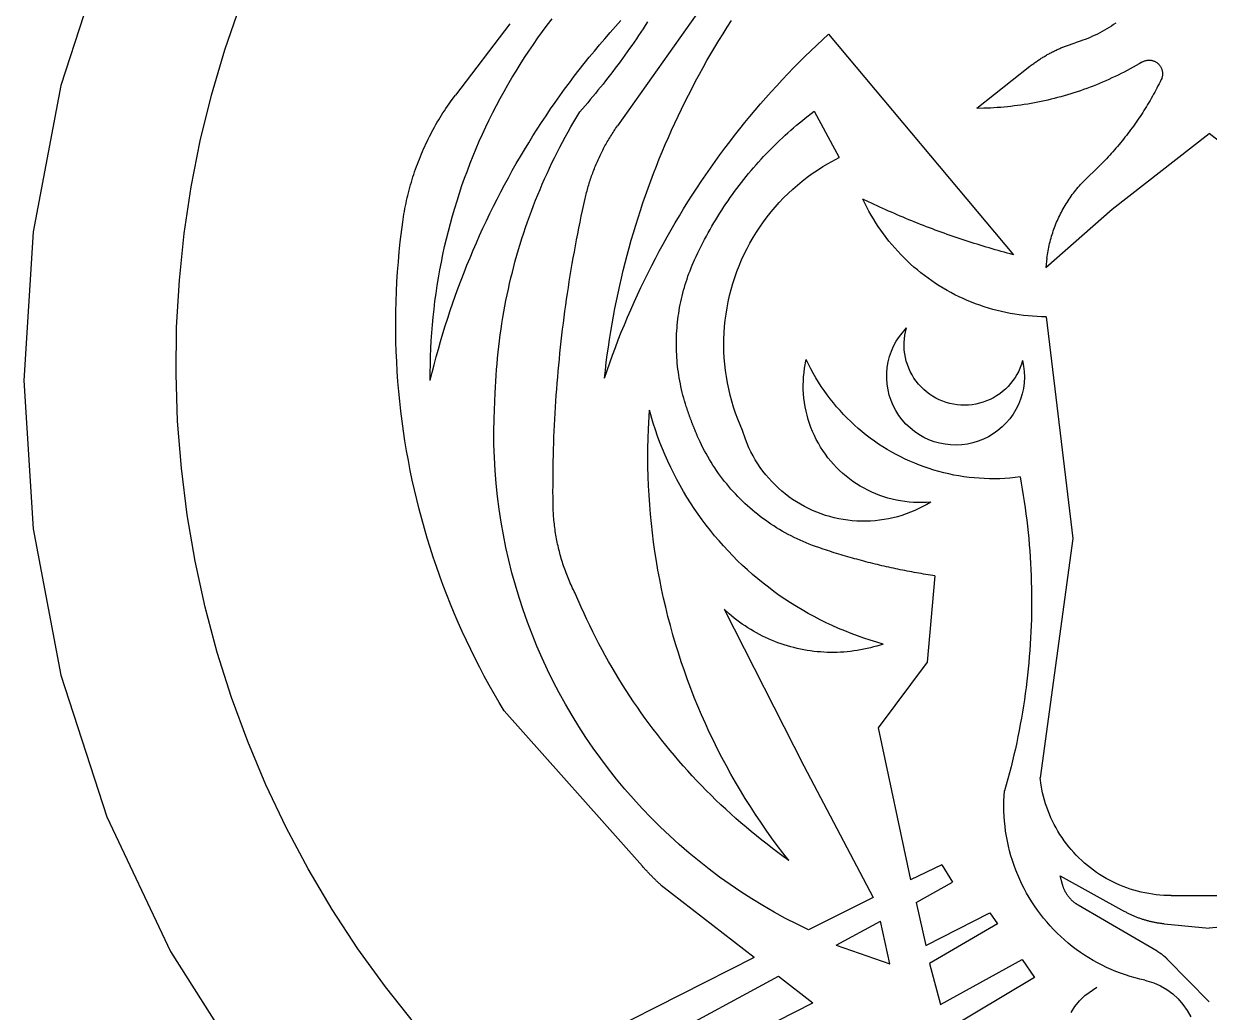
# Model space of a CAD drawing. Extents: x 12 to 362, y -365 to -15.
# Drawn here: x 11.7 to 186.7, y -283.3 to -137.3 of the extents above; entities that cross this region are included whole.
import ezdxf

# ---------------------------------------------------------------- set-up
doc = ezdxf.new("R2010")
doc.units = 0
doc.layers.get('0').update_dxf_attribs({"linetype": 'CONTINUOUS'})

msp = doc.modelspace()

# ---------------------------------------------------------------- linework, layer by layer
at = {"color": 0}
for p, q in [((112.690353, -133.48941), (99.314468, -152.432541)), ((83.422188, -137.348221), (75.40773, -147.889771)), ((130.483337, -138.869171), (157.751801, -171.446564)), ((160.160507, -143.665649), (152.365295, -149.848053)), ((128.373672, -150.26889), (132.048172, -157.092926)), ((172.315933, -164.713242), (186.664154, -153.553513)), ((201.012375, -164.713242), (186.664154, -153.553513)), ((162.536224, -173.319397), (172.315933, -164.713242)), ((162.70488, -171.970093), (162.536224, -173.319397)), ((162.579971, -180.620087), (166.543365, -213.318024)), ((166.543365, -213.318024), (161.699646, -248.660675)), ((146.183334, -218.858002), (145.051926, -231.596436)), ((115.055206, -223.775269), (126.801743, -246.901306)), ((145.051926, -231.596436), (137.800964, -241.264374)), ((82.592621, -238.789581), (103.005814, -261.723145)), ((137.800964, -241.264374), (142.567688, -263.736084)), ((126.801743, -246.901306), (137.079971, -266.356476)), ((147.187119, -261.506012), (142.567688, -263.736084)), ((147.187119, -261.506012), (148.775803, -264.060059)), ((143.416443, -267.058533), (148.775803, -264.060059)), ((164.999832, -264.40387), (164.665649, -263.129852)), ((164.665649, -263.129852), (174.163803, -268.406586)), ((119.514984, -275.193695), (105.77861, -264.544128)), ((137.079971, -266.356476), (127.535904, -271.12854)), ((143.416443, -267.058533), (144.806458, -273.429413)), ((178.992767, -274.268768), (167.315872, -267.453613)), ((181.056686, -266.054535), (192.271606, -266.054535)), ((144.806458, -273.429413), (154.297302, -268.61618)), ((154.297302, -268.61618), (155.398727, -270.243744)), ((131.573792, -273.382294), (138.127502, -269.817993)), ((139.507217, -276.141754), (138.127502, -269.817993)), ((155.398727, -270.243744), (145.359665, -276.099365)), ((180.003601, -270.224487), (186.664154, -270.869049)), ((193.324707, -270.224487), (186.664154, -270.869049)), ((131.573792, -273.382294), (139.507217, -276.141754)), ((119.514984, -275.193695), (97.754356, -286.222382)), ((145.359665, -276.099365), (146.980743, -282.120575)), ((146.980743, -282.120575), (159.041336, -275.484589)), ((159.041336, -275.484589), (160.86264, -278.133759)), ((186.659439, -281.754669), (180.470581, -275.421875)), ((99.766228, -290.551727), (123.074005, -277.952942)), ((123.074005, -277.952942), (128.140915, -281.881226)), ((160.86264, -278.133759), (147.793472, -285.94632)), ((177.1633, -278.555023), (177.437057, -278.625977)), ((107.390732, -292.40451), (128.139175, -281.882111))]:
    msp.add_line(p, q, dxfattribs=at)
for points in [[(23.973709, -125.575569), (17.182552, -146.476654), (13.064547, -168.064087), (11.684635, -189.997406), (13.064581, -211.930725), (17.182621, -233.518158), (23.973812, -254.41922), (33.331051, -274.304321), (45.10677, -292.859833), (59.115257, -309.793152), (75.13559, -324.837189), (92.915131, -337.754761), (112.173462, -348.342072), (132.606873, -356.43222), (153.893143, -361.897552), (175.696533, -364.651947), (197.673233, -364.651917)], [(69.387886, -284.978149), (65.071785, -279.538269), (61.007805, -273.907501), (57.204369, -268.097595), (53.669365, -262.120544), (50.410122, -255.98877), (47.433399, -249.714996), (44.745365, -243.312195), (42.351601, -236.793671), (40.257061, -230.172913), (38.466095, -223.463715), (36.982418, -216.679901), (35.809097, -209.835571), (34.948574, -202.944946), (34.402626, -196.022278), (34.17239, -189.08197), (34.258347, -182.138336), (34.660309, -175.205811), (35.377445, -168.298798), (36.408276, -161.43158), (37.750656, -154.618408), (39.401806, -147.873413), (41.358299, -141.210571), (43.616085, -134.643707)], [(71.69426, -189.997253), (71.691589, -188.826508), (71.70488, -187.655853), (71.734116, -186.485474), (71.779312, -185.315582), (71.840454, -184.146454), (71.917526, -182.978241), (72.010513, -181.811188), (72.119408, -180.645538), (72.244179, -179.481445), (72.384811, -178.319183), (72.541275, -177.158936), (72.713531, -176.000946), (72.901566, -174.845398), (73.105331, -173.692535), (73.324799, -172.542542), (73.559921, -171.39566), (73.810661, -170.252075), (74.076965, -169.112), (74.35878, -167.975693), (74.656067, -166.843323), (74.968758, -165.715118), (75.296799, -164.591278), (75.640137, -163.472), (75.998695, -162.357513), (76.372421, -161.248016), (76.76123, -160.143738), (77.165054, -159.04483), (77.583832, -157.951553), (78.017464, -156.864075), (78.465881, -155.782623), (78.929008, -154.707367), (79.406746, -153.638535), (79.89901, -152.576309), (80.405708, -151.520905), (80.926743, -150.472488), (81.462029, -149.431274), (82.011459, -148.397461), (82.574928, -147.371246), (83.152328, -146.352783), (83.743576, -145.3423), (84.348526, -144.339966), (84.967094, -143.345978), (85.599152, -142.360519), (86.244583, -141.383759), (86.903275, -140.415894), (87.575104, -139.457092), (88.259933, -138.507538), (88.957642, -137.567413), (89.668106, -136.636887)], [(71.694275, -189.997253), (71.975899, -188.840027), (72.268997, -187.685638), (72.57354, -186.534241), (72.889496, -185.385895), (73.216827, -184.240753), (73.555511, -183.098907), (73.905518, -181.96048), (74.2668, -180.825592), (74.639328, -179.694336), (75.023071, -178.566864), (75.417976, -177.443207), (75.82402, -176.323547), (76.24115, -175.207977), (76.669342, -174.096619), (77.108536, -172.989532), (77.558701, -171.886871), (78.019775, -170.788727), (78.491745, -169.695221), (78.974533, -168.606445), (79.468102, -167.522522), (79.972412, -166.443558), (80.487396, -165.369644), (81.013016, -164.300903), (81.549225, -163.237411), (82.095955, -162.179306), (82.65316, -161.126678), (83.220787, -160.079636), (83.798782, -159.038269), (84.387077, -158.002701), (84.985626, -156.973022), (85.59436, -155.949326), (86.213226, -154.931732), (86.842163, -153.920319), (87.48111, -152.915192), (88.129997, -151.916473), (88.788765, -150.92424), (89.457352, -149.938599), (90.135681, -148.959625), (90.8237, -147.987457), (91.521332, -147.022141), (92.2285, -146.063812), (92.94516, -145.112534), (93.671219, -144.168427), (94.406616, -143.231567), (95.151268, -142.302063), (95.905113, -141.379974), (96.668076, -140.465424), (97.440071, -139.558502), (98.221039, -138.659271), (99.809616, -136.884216)], [(103.742706, -137.093689), (103.420486, -137.591949), (103.095657, -138.088501), (102.768234, -138.583359), (102.438217, -139.076477), (102.105606, -139.567871), (101.770432, -140.057495), (101.432693, -140.54538), (101.092392, -141.031464), (100.749542, -141.515762), (100.40416, -141.99826), (100.056252, -142.478928), (99.705826, -142.957764), (99.35289, -143.434753), (98.997452, -143.909897), (98.639526, -144.383163), (98.279129, -144.854538), (97.91626, -145.32402), (97.550926, -145.791595), (97.183151, -146.257233), (96.812927, -146.720947), (96.440285, -147.182709), (96.065216, -147.642502), (95.687744, -148.100327), (95.307877, -148.556152), (94.925621, -149.009995), (94.540985, -149.461823), (93.764618, -150.359406)], [(97.403214, -189.658661), (97.53035, -188.512451), (97.668503, -187.367523), (97.817642, -186.223969), (97.977776, -185.081879), (98.148865, -183.941406), (98.330917, -182.802612), (98.523903, -181.665619), (98.727806, -180.530548), (98.942604, -179.397491), (99.168289, -178.266541), (99.404823, -177.137817), (99.652199, -176.011414), (99.910385, -174.887451), (100.179367, -173.765991), (100.459106, -172.647186), (100.749588, -171.531128), (101.050781, -170.417908), (101.362671, -169.307648), (101.685196, -168.200409), (102.018356, -167.096344), (102.362122, -165.995514), (102.716431, -164.898056), (103.081284, -163.804047), (103.456635, -162.713593), (103.842438, -161.626801), (104.238678, -160.543762), (104.645294, -159.464569), (105.062271, -158.389343), (105.489563, -157.318176), (105.927124, -156.251175), (106.374924, -155.188416), (106.832916, -154.13002), (107.301071, -153.076065), (107.779312, -152.026657), (108.267624, -150.981903), (108.765961, -149.941879), (109.274261, -148.906693), (109.792496, -147.87645), (110.320602, -146.851227), (110.858536, -145.831116), (111.406235, -144.816238), (111.963684, -143.806671), (112.530792, -142.802505), (113.107529, -141.803833), (113.693848, -140.810745), (114.289673, -139.823334), (114.894958, -138.841705), (115.509659, -137.865936), (116.133698, -136.896118)], [(172.872192, -137.263), (172.547668, -137.486374), (172.218979, -137.703552), (171.886215, -137.914459), (171.54953, -138.119003), (171.209015, -138.317139), (170.864807, -138.508789), (170.517014, -138.693848), (170.165787, -138.872314), (169.811234, -139.044067), (169.453491, -139.209076), (169.092682, -139.367249), (168.728943, -139.518585), (168.362396, -139.662964), (167.993179, -139.800385), (167.621414, -139.930786), (166.870834, -140.170288)], [(97.403229, -189.658661), (97.789139, -188.520844), (98.186417, -187.386932), (98.595032, -186.25708), (99.014938, -185.131348), (99.446098, -184.009918), (99.888458, -182.892822), (100.341988, -181.780212), (100.806625, -180.672241), (101.282349, -179.568939), (101.769089, -178.470459), (102.266785, -177.376923), (102.775421, -176.288391), (103.294937, -175.205048), (103.825256, -174.126953), (104.366348, -173.054199), (104.918167, -171.986938), (105.480637, -170.925232), (106.053696, -169.869232), (106.637314, -168.819), (107.231415, -167.774689), (107.835938, -166.736374), (108.450821, -165.704163), (109.076019, -164.678146), (109.711456, -163.658447), (110.357071, -162.645172), (111.012787, -161.638397), (111.678558, -160.638245), (112.354309, -159.644806), (113.039978, -158.658203), (113.735489, -157.678497), (114.440781, -156.705795), (115.155762, -155.740204), (115.880386, -154.78183), (116.614563, -153.83075), (117.358231, -152.887085), (118.111298, -151.950897), (118.873703, -151.022308), (119.645386, -150.101395), (120.426224, -149.188263), (121.216187, -148.282974), (122.015167, -147.385651), (122.82309, -146.496368), (123.639877, -145.615219), (124.465439, -144.74231), (125.299713, -143.877686), (126.142593, -143.021469), (126.994003, -142.173737), (127.853851, -141.334564), (128.722076, -140.504044), (130.483353, -138.869171)], [(160.160507, -143.665649), (160.277786, -143.573334), (160.395767, -143.481903), (160.51442, -143.391357), (160.633743, -143.301697), (160.753723, -143.212921), (160.874374, -143.125061), (160.995667, -143.038086), (161.117615, -142.952026), (161.240204, -142.866882), (161.363419, -142.782654), (161.487259, -142.699341), (161.611725, -142.616974), (161.736786, -142.535522), (161.862473, -142.455002), (161.988739, -142.375427), (162.115601, -142.296799), (162.243057, -142.219116), (162.371078, -142.142395), (162.499664, -142.06662), (162.628815, -141.991821), (162.75853, -141.917969), (162.888779, -141.845093), (163.019577, -141.773193), (163.150909, -141.702286), (163.282761, -141.632355), (163.415131, -141.563385), (163.548019, -141.495422), (163.681412, -141.428467), (163.815292, -141.362488), (163.949661, -141.297516), (164.084518, -141.233551), (164.219833, -141.170593), (164.355637, -141.108643), (164.491882, -141.047729), (164.628586, -140.987808), (164.765732, -140.928925), (164.903305, -140.871063), (165.041321, -140.814209), (165.179749, -140.758408), (165.318588, -140.703644), (165.45784, -140.649902), (165.597473, -140.597214), (165.737503, -140.545563), (165.87793, -140.494965), (166.018707, -140.445404), (166.159866, -140.396912), (166.301376, -140.349457), (166.443237, -140.30307), (166.585449, -140.257751), (166.870834, -140.170288)], [(176.735123, -143.01149), (176.302933, -143.267212), (175.868088, -143.518433), (175.430649, -143.765076), (174.990662, -144.007156), (174.548172, -144.244629), (174.103241, -144.477478), (173.655884, -144.705673), (173.206192, -144.929199), (172.754181, -145.14801), (172.299911, -145.362091), (171.843445, -145.571426), (171.384811, -145.775986), (170.924072, -145.975754), (170.461258, -146.1707), (169.99646, -146.360809), (169.529694, -146.546066), (169.06102, -146.72644), (168.590485, -146.901917), (168.118149, -147.072479), (167.644058, -147.238098), (167.168274, -147.398758), (166.690826, -147.554459), (166.211792, -147.70517), (165.731201, -147.850861), (165.24913, -147.991547), (164.76561, -148.127197), (164.280701, -148.257782), (163.794464, -148.383301), (163.306931, -148.503754), (162.818176, -148.61911), (162.328247, -148.72937), (161.837189, -148.834503), (161.345062, -148.934509), (160.851913, -149.029373), (160.357819, -149.119095), (159.862793, -149.203644), (159.366928, -149.283051), (158.870255, -149.357269), (158.372833, -149.426285), (157.874725, -149.490128), (157.375977, -149.548767), (156.876648, -149.602203), (156.37677, -149.650421), (155.876434, -149.69342), (155.375671, -149.731201), (154.874542, -149.763763), (154.373108, -149.791077), (153.871399, -149.813187), (153.369507, -149.830048), (152.365295, -149.848053)], [(176.735107, -143.011475), (176.822632, -142.962021), (176.912537, -142.917023), (177.004593, -142.876587), (177.098572, -142.840836), (177.194214, -142.809845), (177.291306, -142.783722), (177.389572, -142.762482), (177.488785, -142.746231), (177.588699, -142.734985), (177.689041, -142.72876), (177.789581, -142.7276), (177.890045, -142.731476), (177.990189, -142.740417), (178.089752, -142.754364), (178.188492, -142.7733), (178.286163, -142.79718), (178.382507, -142.825928), (178.47728, -142.859497), (178.570236, -142.897766), (178.661163, -142.940674), (178.749832, -142.988098), (178.835983, -143.039902), (178.919434, -143.095978), (178.999954, -143.156189), (179.077362, -143.220352), (179.151428, -143.28833), (179.222, -143.359955), (179.288879, -143.435028), (179.351898, -143.513367), (179.410889, -143.594757), (179.465729, -143.679031), (179.516266, -143.765961), (179.562363, -143.855301), (179.603912, -143.946838), (179.640823, -144.040375), (179.672974, -144.135635), (179.700302, -144.232391), (179.722733, -144.330399), (179.740204, -144.429413), (179.752686, -144.529175), (179.760132, -144.629425), (179.762527, -144.72995), (179.759872, -144.830444), (179.752167, -144.930695), (179.739441, -145.030426), (179.72171, -145.129395), (179.699036, -145.227341), (179.671463, -145.324036), (179.639069, -145.419205), (179.56015, -145.60408)], [(179.56015, -145.604065), (179.406815, -145.915573), (179.25119, -146.225952), (179.093307, -146.535156), (178.933136, -146.843216), (178.770721, -147.150085), (178.606049, -147.45575), (178.439133, -147.760193), (178.269974, -148.063385), (178.098602, -148.365356), (177.925018, -148.666046), (177.749222, -148.965454), (177.571243, -149.26355), (177.391068, -149.560349), (177.20871, -149.855804), (177.0242, -150.149933), (176.837524, -150.442673), (176.648712, -150.734039), (176.457748, -151.024017), (176.264679, -151.312576), (176.069473, -151.599701), (175.872177, -151.885406), (175.672775, -152.169632), (175.471298, -152.452393), (175.267746, -152.733673), (175.062134, -153.013443), (174.854477, -153.291687), (174.644775, -153.56842), (174.433044, -153.843582), (174.219299, -154.117188), (174.00354, -154.389221), (173.785797, -154.659653), (173.566071, -154.928467), (173.344376, -155.195679), (173.120728, -155.461243), (172.895126, -155.725174), (172.667603, -155.987427), (172.438141, -156.248001), (172.206787, -156.506882), (171.973526, -156.764053), (171.738388, -157.019501), (171.501373, -157.273224), (171.262497, -157.525192), (171.02179, -157.775391), (170.779236, -158.023834), (170.534866, -158.270477), (170.288696, -158.51532), (170.040726, -158.758331), (169.790985, -158.999542), (169.539474, -159.238892), (169.031235, -159.71199)], [(67.624939, -166.634827), (67.6819, -166.236526), (67.742874, -165.838806), (67.807838, -165.441727), (67.876793, -165.045319), (67.949738, -164.649628), (68.026657, -164.254669), (68.107544, -163.860535), (68.192383, -163.467209), (68.281189, -163.074768), (68.373932, -162.683228), (68.470604, -162.292664), (68.571205, -161.903076), (68.67572, -161.514526), (68.784134, -161.127045), (68.896439, -160.740677), (69.012634, -160.355453), (69.13269, -159.97142), (69.256607, -159.588608), (69.384369, -159.207062), (69.515961, -158.826843), (69.651367, -158.447937), (69.790573, -158.070435), (69.933578, -157.694336), (70.080368, -157.319702), (70.230904, -156.946564), (70.385193, -156.574951), (70.543205, -156.204926), (70.704941, -155.836487), (70.870361, -155.469696), (71.039474, -155.104614), (71.21225, -154.741226), (71.388672, -154.379608), (71.568726, -154.019775), (71.75238, -153.661774), (71.939636, -153.305634), (72.130455, -152.951401), (72.324829, -152.599091), (72.522743, -152.248779), (72.724167, -151.900452), (72.929092, -151.554199), (73.137482, -151.209991), (73.349319, -150.86792), (73.564598, -150.527985), (73.783279, -150.190247), (74.005348, -149.854706), (74.230782, -149.521423), (74.459549, -149.19043), (74.69165, -148.861755), (74.927032, -148.535431), (75.40773, -147.889771)], [(81.28389, -191.839386), (81.317703, -190.981232), (81.360207, -190.123444), (81.411377, -189.266113), (81.471222, -188.409393), (81.539719, -187.553284), (81.616882, -186.697906), (81.70269, -185.843384), (81.797134, -184.989746), (81.900215, -184.137146), (82.011909, -183.285583), (82.132217, -182.435211), (82.261108, -181.586121), (82.39859, -180.738373), (82.544647, -179.892029), (82.699242, -179.047241), (82.862381, -178.204041), (83.034042, -177.362518), (83.214203, -176.522797), (83.402847, -175.684937), (83.59996, -174.84903), (83.805527, -174.015167), (84.019501, -173.183411), (84.241882, -172.353882), (84.472656, -171.526611), (84.711769, -170.701752), (84.959221, -169.879333), (85.214981, -169.059448), (85.479012, -168.242218), (85.751297, -167.427689), (86.031815, -166.615967), (86.320526, -165.807098), (86.617401, -165.001221), (86.922417, -164.198364), (87.235535, -163.398651), (87.556732, -162.602142), (87.885956, -161.808914), (88.223206, -161.019058), (88.568413, -160.232666), (88.921555, -159.449799), (89.282608, -158.670532), (89.65152, -157.894958), (90.028259, -157.123169), (90.412781, -156.355225), (90.805054, -155.591217), (91.205032, -154.831207), (91.612686, -154.075287), (92.027954, -153.323517), (92.450813, -152.576004), (92.88121, -151.832794), (93.764587, -150.35939)], [(110.69986, -172.203735), (110.933167, -171.696625), (111.171494, -171.191833), (111.41478, -170.689423), (111.663025, -170.189423), (111.916199, -169.691925), (112.174271, -169.19696), (112.437225, -168.704529), (112.705032, -168.214752), (112.977661, -167.727646), (113.255096, -167.243256), (113.537292, -166.761627), (113.824249, -166.282806), (114.115921, -165.806854), (114.412262, -165.333801), (114.713287, -164.863693), (115.018936, -164.396576), (115.329178, -163.932526), (115.643997, -163.471558), (115.963348, -163.013702), (116.287216, -162.559052), (116.615555, -162.107605), (116.948334, -161.659424), (117.285538, -161.214569), (117.627106, -160.773056), (117.973038, -160.33493), (118.323273, -159.900269), (118.67778, -159.46907), (119.03653, -159.041412), (119.399506, -158.61731), (119.766632, -158.196808), (120.137909, -157.779953), (120.51329, -157.366791), (120.892715, -156.957367), (121.276184, -156.551697), (121.663635, -156.149841), (122.055054, -155.751846), (122.450363, -155.357727), (122.849564, -154.967529), (123.252594, -154.581299), (123.659424, -154.199081), (124.070007, -153.820892), (124.484314, -153.446777), (124.902283, -153.076782), (125.323898, -152.710922), (125.7491, -152.349243), (126.177872, -151.991791), (126.610138, -151.638611), (127.045868, -151.289703), (127.485046, -150.945114), (128.373672, -150.26889)], [(94.549561, -163.164886), (94.601196, -162.938965), (94.654587, -162.71347), (94.709702, -162.488373), (94.766563, -162.263702), (94.825157, -162.03949), (94.885483, -161.815735), (94.947533, -161.592468), (95.011307, -161.369659), (95.076797, -161.147369), (95.144005, -160.925598), (95.212921, -160.704346), (95.283554, -160.483612), (95.355881, -160.263458), (95.429901, -160.043854), (95.50563, -159.824829), (95.583038, -159.6064), (95.66214, -159.38858), (95.742912, -159.171356), (95.825363, -158.954773), (95.909485, -158.738846), (95.99527, -158.52356), (96.082718, -158.30896), (96.171829, -158.095032), (96.262573, -157.881805), (96.35498, -157.669281), (96.449013, -157.457458), (96.544678, -157.246399), (96.641983, -157.036072), (96.740898, -156.826508), (96.841431, -156.617706), (96.943581, -156.409683), (97.047333, -156.202454), (97.152679, -155.996048), (97.259613, -155.790451), (97.368134, -155.585693), (97.478241, -155.381775), (97.589912, -155.178711), (97.703156, -154.976532), (97.817947, -154.775208), (97.934296, -154.574799), (98.052185, -154.375275), (98.171616, -154.176682), (98.292587, -153.979019), (98.41507, -153.782288), (98.539063, -153.586517), (98.664581, -153.391693), (98.791588, -153.197861), (98.92009, -153.005005), (99.050079, -152.813171), (99.314468, -152.432526)], [(117.774521, -197.413361), (117.404144, -196.563843), (117.059464, -195.703583), (116.740784, -194.833374), (116.44841, -193.953949), (116.182587, -193.066162), (115.943558, -192.170776), (115.731552, -191.268616), (115.546753, -190.360474), (115.389328, -189.447205), (115.259415, -188.529633), (115.157135, -187.608551), (115.082581, -186.684814), (115.035812, -185.759247), (115.016891, -184.832703), (115.025818, -183.906006), (115.062592, -182.97998), (115.127167, -182.055511), (115.219498, -181.133362), (115.339493, -180.214417), (115.487061, -179.2995), (115.662048, -178.389435), (115.864319, -177.485046), (116.093658, -176.587128), (116.349884, -175.696503), (116.632751, -174.813995), (116.942017, -173.940369), (117.277405, -173.076447), (117.63858, -172.222992), (118.025253, -171.380768), (118.437073, -170.550568), (118.873642, -169.733093), (119.334579, -168.929108), (119.819473, -168.139343), (120.327866, -167.364502), (120.859329, -166.605286), (121.413361, -165.862396), (121.989471, -165.13649), (122.587143, -164.428223), (123.205811, -163.73822), (123.84494, -163.067139), (124.503952, -162.415558), (125.182251, -161.784088), (125.879211, -161.173279), (126.594208, -160.583679), (127.326599, -160.015839), (128.075729, -159.470276), (128.840912, -158.947464), (129.62146, -158.447876), (130.416656, -157.971985), (132.048157, -157.092926)], [(162.70488, -171.970093), (162.741013, -171.69632), (162.780945, -171.423065), (162.824631, -171.150391), (162.87207, -170.878357), (162.923279, -170.607025), (162.97821, -170.336395), (163.03688, -170.066559), (163.099274, -169.797546), (163.165375, -169.529419), (163.235184, -169.262268), (163.308655, -168.996063), (163.385803, -168.730927), (163.466599, -168.466858), (163.551041, -168.203949), (163.639099, -167.942215), (163.730759, -167.681732), (163.826019, -167.422546), (163.924835, -167.164673), (164.027222, -166.908203), (164.133118, -166.653183), (164.242538, -166.399643), (164.355438, -166.147644), (164.471817, -165.897217), (164.591644, -165.648407), (164.714874, -165.401306), (164.841522, -165.155914), (164.971542, -164.912292), (165.104919, -164.670502), (165.241608, -164.430557), (165.381607, -164.192535), (165.524887, -163.956467), (165.671402, -163.722397), (165.821136, -163.490372), (165.97406, -163.260437), (166.130142, -163.032639), (166.289352, -162.807007), (166.451675, -162.583603), (166.61705, -162.362457), (166.785477, -162.143616), (166.956894, -161.927124), (167.131302, -161.713028), (167.30864, -161.501358), (167.488876, -161.292145), (167.671997, -161.085449), (167.857941, -160.881302), (168.046692, -160.679733), (168.23822, -160.480804), (168.432465, -160.284515), (168.629395, -160.090942), (169.03125, -159.712006)], [(89.815331, -208.176971), (89.807327, -207.287567), (89.803375, -206.398102), (89.803482, -205.508667), (89.807617, -204.619202), (89.815811, -203.729797), (89.828064, -202.840424), (89.844345, -201.951111), (89.864685, -201.06189), (89.889069, -200.17276), (89.917496, -199.283752), (89.949982, -198.394897), (89.986496, -197.506195), (90.027069, -196.617676), (90.071671, -195.72934), (90.120331, -194.841187), (90.173019, -193.953308), (90.229752, -193.065674), (90.290527, -192.178284), (90.355347, -191.291199), (90.424194, -190.404419), (90.49707, -189.517944), (90.57399, -188.631805), (90.654945, -187.746063), (90.739929, -186.860657), (90.828934, -185.975677), (90.921974, -185.091095), (91.019035, -184.20694), (91.120117, -183.323273), (91.225227, -182.440033), (91.334351, -181.557312), (91.447495, -180.675079), (91.564651, -179.793365), (91.685822, -178.912201), (91.810997, -178.031586), (91.940186, -177.151581), (92.073364, -176.272125), (92.210556, -175.393341), (92.351746, -174.515137), (92.496933, -173.637634), (92.646103, -172.760773), (92.799271, -171.884583), (92.956421, -171.009125), (93.117554, -170.134399), (93.282669, -169.260406), (93.451752, -168.387146), (93.624817, -167.514709), (93.801849, -166.643036), (93.982849, -165.772186), (94.167809, -164.902191), (94.549561, -163.164886)], [(157.751801, -171.446564), (157.302063, -171.328308), (156.852783, -171.208313), (156.403961, -171.086578), (155.955627, -170.963104), (155.507767, -170.837891), (155.060394, -170.710938), (154.613525, -170.582245), (154.16716, -170.451843), (153.721298, -170.319702), (153.275955, -170.185852), (152.831131, -170.050262), (152.386826, -169.912933), (151.943069, -169.773895), (151.499847, -169.633148), (151.057175, -169.490692), (150.615067, -169.346497), (150.173523, -169.200623), (149.732529, -169.053009), (149.29213, -168.903687), (148.852295, -168.752686), (148.413055, -168.599945), (147.974426, -168.445526), (147.536377, -168.289398), (147.098953, -168.131592), (146.662125, -167.972076), (146.225937, -167.810883), (145.790375, -167.64798), (145.355438, -167.483398), (144.921143, -167.317139), (144.487503, -167.1492), (144.054504, -166.979568), (143.622177, -166.808258), (143.190506, -166.635284), (142.759521, -166.460648), (142.329208, -166.284332), (141.899597, -166.106354), (141.470657, -165.926697), (141.042435, -165.745392), (140.614914, -165.562439), (140.188095, -165.377808), (139.761993, -165.191544), (139.336639, -165.003616), (138.912003, -164.814056), (138.488098, -164.622833), (138.064957, -164.429993), (137.642548, -164.235504), (137.220901, -164.039368), (136.800018, -163.841614), (136.379898, -163.642212), (135.542206, -163.238647)], [(162.579971, -180.620087), (161.914963, -180.608734), (161.250366, -180.582642), (160.586517, -180.54184), (159.923737, -180.486298), (159.262344, -180.416077), (158.602676, -180.331238), (157.945038, -180.231781), (157.28978, -180.117767), (156.637207, -179.989258), (155.98764, -179.846313), (155.341415, -179.689026), (154.698822, -179.517426), (154.060196, -179.331604), (153.425842, -179.131714), (152.796082, -178.917786), (152.171219, -178.689941), (151.551544, -178.448303), (150.937393, -178.192993), (150.329056, -177.924133), (149.726822, -177.641876), (149.130997, -177.346313), (148.54187, -177.037598), (147.959732, -176.715912), (147.384872, -176.381409), (146.817566, -176.034241), (146.258102, -175.674591), (145.706741, -175.302612), (145.163757, -174.918518), (144.62944, -174.522461), (144.104019, -174.114655), (143.587769, -173.695313), (143.080948, -173.264648), (142.583786, -172.822815), (142.096558, -172.370087), (141.619476, -171.906677), (141.152786, -171.4328), (140.696716, -170.948669), (140.251495, -170.45459), (139.817322, -169.950745), (139.39444, -169.437378), (138.983047, -168.914795), (138.583328, -168.383179), (138.195496, -167.842865), (137.819733, -167.294083), (137.456238, -166.737091), (137.105179, -166.172195), (136.766724, -165.59964), (136.44104, -165.019745), (136.128296, -164.432739), (135.542221, -163.238678)], [(82.592606, -238.789551), (81.835846, -237.52536), (81.096077, -236.251129), (80.373444, -234.967133), (79.668076, -233.673553), (78.980087, -232.370636), (78.309616, -231.058624), (77.656784, -229.737762), (77.021698, -228.408264), (76.40448, -227.070374), (75.805237, -225.724335), (75.224075, -224.370422), (74.661102, -223.00882), (74.116417, -221.639801), (73.590118, -220.263611), (73.082291, -218.880493), (72.593048, -217.490692), (72.122452, -216.094482), (71.670609, -214.692078), (71.237579, -213.283752), (70.823463, -211.869751), (70.428322, -210.450317), (70.052223, -209.025757), (69.695244, -207.596252), (69.357437, -206.162109), (69.038879, -204.723572), (68.739609, -203.280884), (68.459702, -201.83432), (68.199181, -200.384125), (67.958115, -198.930603), (67.736542, -197.473969), (67.534492, -196.014496), (67.352013, -194.552429), (67.189133, -193.088074), (67.045876, -191.621643), (66.922279, -190.153442), (66.818359, -188.683716), (66.734131, -187.212738), (66.669617, -185.740753), (66.624825, -184.268036), (66.599762, -182.794861), (66.594429, -181.321472), (66.608833, -179.848175), (66.642975, -178.375153), (66.696838, -176.90274), (66.770416, -175.431183), (66.863701, -173.960754), (66.976677, -172.491699), (67.109314, -171.024292), (67.261597, -169.558777), (67.624939, -166.634796)], [(109.47731, -193.858856), (109.34613, -193.443939), (109.220993, -193.027191), (109.101913, -192.608673), (108.988907, -192.188477), (108.882004, -191.766663), (108.781235, -191.343353), (108.68663, -190.91864), (108.598175, -190.492584), (108.515915, -190.065277), (108.439865, -189.636841), (108.370041, -189.207367), (108.306442, -188.776886), (108.2491, -188.345551), (108.198013, -187.913422), (108.153214, -187.480591), (108.114685, -187.04718), (108.082458, -186.61322), (108.056519, -186.178864), (108.03688, -185.744171), (108.02356, -185.309235), (108.016541, -184.874176), (108.015823, -184.439026), (108.021439, -184.003937), (108.033356, -183.568939), (108.051575, -183.134186), (108.076096, -182.699768), (108.106918, -182.265717), (108.144043, -181.832153), (108.187439, -181.3992), (108.237122, -180.966919), (108.29306, -180.53537), (108.355255, -180.104706), (108.423691, -179.674988), (108.498352, -179.246307), (108.579224, -178.818756), (108.66629, -178.392426), (108.759521, -177.967377), (108.858917, -177.543762), (108.964447, -177.121613), (109.07608, -176.701019), (109.193802, -176.282135), (109.317596, -175.86496), (109.447418, -175.449646), (109.583267, -175.036255), (109.725082, -174.624878), (109.872849, -174.215607), (110.02655, -173.808502), (110.186127, -173.403687), (110.351563, -173.001221), (110.69986, -172.203705)], [(159.111359, -187.066193), (159.267319, -187.878571), (159.356705, -188.700928), (159.378922, -189.527863), (159.333832, -190.353851), (159.221725, -191.173431), (159.04335, -191.981201), (158.799896, -192.771759), (158.49295, -193.539948), (158.124573, -194.280609), (157.697174, -194.988861), (157.213608, -195.660004), (156.677078, -196.289642), (156.091125, -196.873535), (155.459625, -197.407867), (154.786774, -197.889069), (154.077026, -198.313995), (153.335083, -198.679779), (152.565842, -198.984039), (151.774414, -199.224731), (150.966049, -199.400269), (150.146072, -199.509491), (149.319931, -199.551697), (148.493088, -199.526581), (147.671036, -199.434296), (146.859207, -199.275513), (146.062973, -199.051208), (145.287613, -198.762909), (144.538269, -198.412537), (143.819885, -198.00238), (143.137253, -197.535187), (142.494843, -197.014008), (141.896957, -196.442322), (141.347519, -195.823944), (140.850204, -195.162903), (140.408264, -194.463623), (140.024658, -193.730743), (139.70192, -192.969086), (139.442169, -192.183716), (139.247147, -191.379822), (139.118134, -190.562714), (139.055984, -189.737823), (139.061111, -188.910645), (139.133499, -188.086578), (139.272629, -187.271149), (139.477615, -186.469727), (139.747086, -185.687653), (140.079269, -184.930054), (140.471939, -184.201965), (140.922516, -183.50824), (141.985062, -182.241882)], [(159.111359, -187.066223), (158.952057, -187.595337), (158.760223, -188.113556), (158.536591, -188.618866), (158.282013, -189.109314), (157.997498, -189.583038), (157.684113, -190.038147), (157.343079, -190.472961), (156.975708, -190.885742), (156.58342, -191.274933), (156.167725, -191.639008), (155.73024, -191.976593), (155.272644, -192.286346), (154.796692, -192.567108), (154.304245, -192.81778), (153.797165, -193.037415), (153.277451, -193.225128), (152.74707, -193.380219), (152.208084, -193.502075), (151.662582, -193.59024), (151.112656, -193.644379), (150.560425, -193.664276), (150.008026, -193.649872), (149.457581, -193.601166), (148.91124, -193.518402), (148.371078, -193.401886), (147.839188, -193.252075), (147.317627, -193.069519), (146.808395, -192.854919), (146.313477, -192.609161), (145.834778, -192.33313), (145.37413, -192.027893), (144.933319, -191.694672), (144.514038, -191.334747), (144.11792, -190.949463), (143.746475, -190.540344), (143.401154, -190.108948), (143.083267, -189.656952), (142.794052, -189.186096), (142.534637, -188.698181), (142.306, -188.195099), (142.109039, -187.678802), (141.944519, -187.151306), (141.813049, -186.614563), (141.715149, -186.07074), (141.651215, -185.521851), (141.62146, -184.970062), (141.626022, -184.417511), (141.664886, -183.866272), (141.737885, -183.318542), (141.985062, -182.241913)], [(145.569672, -207.953522), (144.932739, -208.001648), (144.294464, -208.026093), (143.655716, -208.026825), (143.017395, -208.003906), (142.380341, -207.957275), (141.745468, -207.887085), (141.113647, -207.793365), (140.485718, -207.67627), (139.862579, -207.53595), (139.245071, -207.37265), (138.634048, -207.186523), (138.03035, -206.977844), (137.434799, -206.746948), (136.848236, -206.49408), (136.271454, -206.219666), (135.705246, -205.924011), (135.150406, -205.607574), (134.607681, -205.270752), (134.07782, -204.914032), (133.561569, -204.537903), (133.059616, -204.142883), (132.572662, -203.729523), (132.101395, -203.29837), (131.646423, -202.850037), (131.20842, -202.385132), (130.787949, -201.904297), (130.38562, -201.408203), (130.001953, -200.897491), (129.637512, -200.372925), (129.292786, -199.835205), (128.968231, -199.285065), (128.664322, -198.723236), (128.381454, -198.150543), (128.120041, -197.567749), (127.880417, -196.975677), (127.662933, -196.375092), (127.467865, -195.766846), (127.295502, -195.151794), (127.146072, -194.530792), (127.019791, -193.904663), (126.916824, -193.274261), (126.837311, -192.640503), (126.781372, -192.004211), (126.749069, -191.366272), (126.740463, -190.7276), (126.755554, -190.08902), (126.794327, -189.451447), (126.85672, -188.815765), (126.942642, -188.182831), (127.184631, -186.928711)], [(158.741348, -204.259949), (157.991196, -204.349915), (157.239029, -204.421204), (156.485336, -204.473755), (155.73056, -204.507568), (154.975174, -204.522614), (154.21965, -204.51886), (153.464462, -204.496338), (152.710068, -204.455048), (151.956924, -204.394989), (151.205505, -204.316254), (150.456268, -204.218842), (149.709702, -204.102844), (148.966248, -203.968323), (148.226364, -203.815369), (147.490509, -203.644043), (146.75914, -203.454498), (146.032715, -203.246826), (145.311676, -203.021149), (144.596466, -202.777618), (143.887527, -202.516388), (143.185318, -202.23761), (142.49025, -201.941467), (141.80275, -201.628113), (141.12326, -201.297791), (140.452194, -200.950653), (139.789963, -200.586945), (139.136993, -200.206879), (138.493652, -199.81073), (137.860367, -199.398682), (137.237534, -198.971008), (136.625504, -198.528015), (136.024689, -198.069916), (135.435455, -197.597015), (134.858154, -197.10965), (134.293137, -196.608032), (133.740784, -196.09256), (133.201401, -195.563507), (132.675354, -195.02121), (132.162933, -194.465973), (131.66449, -193.898193), (131.180313, -193.318207), (130.710693, -192.726349), (130.255951, -192.122986), (129.816345, -191.508545), (129.392136, -190.883331), (128.983612, -190.247772), (128.591019, -189.602234), (128.2146, -188.947174), (127.854568, -188.282928), (127.184647, -186.928711)], [(127.535904, -271.12854), (125.816879, -270.289764), (124.118088, -269.410767), (122.44046, -268.491974), (120.784927, -267.533966), (119.15242, -266.537201), (117.543839, -265.502289), (115.960083, -264.42981), (114.402008, -263.320282), (112.870499, -262.174408), (111.366394, -260.992767), (109.890549, -259.776062), (108.443741, -258.524902), (107.02681, -257.240051), (105.640533, -255.92218), (104.285675, -254.572021), (102.962982, -253.190338), (101.673187, -251.777863), (100.417023, -250.335449), (99.195175, -248.863831), (98.008316, -247.363861), (96.857101, -245.836334), (95.742188, -244.282135), (94.664177, -242.702118), (93.623672, -241.097137), (92.621262, -239.468109), (91.657478, -237.815948), (90.732872, -236.14151), (89.847954, -234.445801), (89.00322, -232.729706), (88.199127, -230.994171), (87.436119, -229.240204), (86.71463, -227.468781), (86.035065, -225.680817), (85.397781, -223.87735), (84.803154, -222.059387), (84.251495, -220.227936), (83.743126, -218.384003), (83.278313, -216.528595), (82.857323, -214.66275), (82.480392, -212.787537), (82.14772, -210.903931), (81.859497, -209.013031), (81.615883, -207.115875), (81.417015, -205.213501), (81.263, -203.306976), (81.153923, -201.397339), (81.089844, -199.485687), (81.070801, -197.573029), (81.096802, -195.660461), (81.283905, -191.839386)], [(111.100632, -198.165009), (111.064941, -198.082092), (111.029388, -197.999115), (110.993988, -197.916077), (110.958755, -197.832977), (110.92366, -197.749817), (110.888733, -197.666565), (110.853958, -197.583282), (110.819321, -197.499908), (110.784851, -197.416504), (110.750534, -197.333008), (110.71637, -197.249451), (110.682358, -197.165833), (110.648499, -197.082153), (110.614792, -196.998413), (110.581253, -196.914612), (110.547852, -196.83075), (110.514618, -196.746826), (110.481537, -196.662842), (110.448608, -196.578796), (110.415833, -196.49469), (110.383209, -196.410522), (110.350754, -196.326294), (110.318436, -196.242004), (110.286285, -196.157684), (110.254288, -196.073273), (110.222458, -195.9888), (110.190765, -195.904266), (110.159241, -195.819702), (110.127869, -195.735046), (110.096649, -195.65036), (110.065582, -195.565613), (110.034683, -195.480804), (110.003937, -195.395935), (109.973343, -195.311005), (109.942902, -195.226013), (109.912628, -195.140991), (109.882507, -195.055878), (109.852539, -194.970734), (109.822739, -194.885529), (109.793091, -194.800293), (109.763596, -194.714966), (109.734253, -194.629608), (109.705078, -194.544189), (109.676056, -194.45871), (109.647202, -194.373169), (109.6185, -194.287598), (109.589951, -194.201965), (109.561554, -194.116272), (109.533325, -194.030548), (109.477325, -193.858856)], [(124.599258, -260.850311), (123.74025, -259.750702), (122.897293, -258.638702), (122.070587, -257.514618), (121.260284, -256.378632), (120.466568, -255.230988), (119.689606, -254.07193), (118.92955, -252.901703), (118.186584, -251.720581), (117.460846, -250.528809), (116.752502, -249.326599), (116.061676, -248.114227), (115.38855, -246.891937), (114.733246, -245.660034), (114.095886, -244.418701), (113.476639, -243.168274), (112.87561, -241.908966), (112.292938, -240.641083), (111.728745, -239.364868), (111.183151, -238.080566), (110.656265, -236.788513), (110.148193, -235.488922), (109.659058, -234.182068), (109.18895, -232.868286), (108.737976, -231.547791), (108.306229, -230.220886), (107.893814, -228.887878), (107.500778, -227.548981), (107.127243, -226.204529), (106.77327, -224.854797), (106.43895, -223.500092), (106.124329, -222.140656), (105.829483, -220.776764), (105.554489, -219.408752), (105.299393, -218.036926), (105.06424, -216.661499), (104.849091, -215.282806), (104.653992, -213.901154), (104.478973, -212.516785), (104.324081, -211.130035), (104.189362, -209.74118), (104.074814, -208.350525), (103.980484, -206.958344), (103.906372, -205.564941), (103.852524, -204.170624), (103.818924, -202.775635), (103.805588, -201.380341), (103.812515, -199.984985), (103.839706, -198.589874), (103.887177, -197.195313), (104.042816, -194.408936)], [(138.548279, -228.914398), (137.584259, -228.642914), (136.625977, -228.351776), (135.673843, -228.041138), (134.728256, -227.711121), (133.789612, -227.361816), (132.858307, -226.993439), (131.934723, -226.606079), (131.019241, -226.199921), (130.112244, -225.775177), (129.214127, -225.33194), (128.325241, -224.870483), (127.445984, -224.39093), (126.576691, -223.893524), (125.717758, -223.378479), (124.869522, -222.845947), (124.032349, -222.296234), (123.206589, -221.729492), (122.392578, -221.146027), (121.590668, -220.546021), (120.801178, -219.929779), (120.024445, -219.297516), (119.260788, -218.649506), (118.510544, -217.986023), (117.774002, -217.307373), (117.051498, -216.6138), (116.343307, -215.905609), (115.649734, -215.183105), (114.971085, -214.446564), (114.307617, -213.69632), (113.659607, -212.932648), (113.027359, -212.155914), (112.411102, -211.366425), (111.811111, -210.564514), (111.227631, -209.750488), (110.660904, -208.924744), (110.111176, -208.087555), (109.578674, -207.239319), (109.063599, -206.380402), (108.566208, -205.511108), (108.08667, -204.631836), (107.625198, -203.74295), (107.181992, -202.844849), (106.757217, -201.937836), (106.351074, -201.022339), (105.96373, -200.098755), (105.595337, -199.16745), (105.246048, -198.22879), (104.916016, -197.283203), (104.605377, -196.331055), (104.042831, -194.408936)], [(145.569672, -207.953522), (144.991745, -208.301208), (144.401627, -208.627747), (143.800095, -208.93277), (143.187943, -209.21582), (142.565933, -209.476563), (141.934921, -209.714661), (141.2957, -209.929779), (140.649124, -210.121643), (139.996033, -210.289978), (139.337296, -210.434631), (138.673737, -210.555359), (138.006271, -210.652008), (137.335724, -210.724487), (136.66301, -210.772675), (135.988983, -210.796478), (135.314545, -210.795929), (134.640564, -210.770966), (133.967941, -210.72168), (133.297516, -210.648102), (132.630203, -210.550323), (131.966858, -210.428497), (131.30835, -210.282745), (130.655548, -210.113281), (130.009293, -209.920349), (129.370438, -209.704163), (128.739822, -209.465027), (128.118256, -209.203247), (127.506561, -208.919159), (126.905533, -208.613159), (126.315964, -208.285614), (125.738632, -207.936981), (125.174271, -207.567688), (124.623627, -207.178223), (124.087433, -206.769135), (123.566376, -206.340912), (123.061142, -205.894135), (122.572403, -205.429382), (122.100769, -204.947266), (121.646881, -204.448395), (121.211319, -203.933472), (120.794678, -203.403107), (120.397461, -202.858032), (120.020218, -202.29895), (119.663437, -201.726624), (119.327591, -201.141754), (119.013092, -200.545105), (118.720383, -199.9375), (118.449829, -199.319702), (118.201782, -198.692535), (117.774521, -197.413391)], [(129.014542, -214.687439), (128.549835, -214.525665), (128.08783, -214.356323), (127.628677, -214.179413), (127.17247, -213.994995), (126.71936, -213.803101), (126.26947, -213.603821), (125.822891, -213.397217), (125.379776, -213.183289), (124.940216, -212.962097), (124.504349, -212.733765), (124.072281, -212.498291), (123.644135, -212.255768), (123.220016, -212.006256), (122.800064, -211.749817), (122.384369, -211.486542), (121.973038, -211.216461), (121.566208, -210.939697), (121.163956, -210.656281), (120.766418, -210.366302), (120.373688, -210.069855), (119.98587, -209.766998), (119.603073, -209.457825), (119.225388, -209.142395), (118.852936, -208.820831), (118.485809, -208.493195), (118.124115, -208.159576), (117.767929, -207.820099), (117.417358, -207.474792), (117.072495, -207.12381), (116.733444, -206.767212), (116.400284, -206.40509), (116.073105, -206.037537), (115.752014, -205.664703), (115.437057, -205.286621), (115.128357, -204.903442), (114.825989, -204.515259), (114.530014, -204.122162), (114.24054, -203.724243), (113.957626, -203.321655), (113.681351, -202.91449), (113.411789, -202.502808), (113.149017, -202.086792), (112.893112, -201.666504), (112.644119, -201.242096), (112.40213, -200.81366), (112.167206, -200.381287), (111.939392, -199.945129), (111.718781, -199.50531), (111.505402, -199.06192), (111.100632, -198.165009)], [(158.741348, -204.259918), (158.90564, -205.162933), (159.06163, -206.067413), (159.209305, -206.973297), (159.348663, -207.880493), (159.479691, -208.78894), (159.602386, -209.698547), (159.716721, -210.609253), (159.822678, -211.520966), (159.920288, -212.433594), (160.009491, -213.347076), (160.090317, -214.261353), (160.16275, -215.176331), (160.226791, -216.091949), (160.28241, -217.008118), (160.32962, -217.924744), (160.368423, -218.841766), (160.398804, -219.759094), (160.420761, -220.676666), (160.434311, -221.594421), (160.439423, -222.512238), (160.436111, -223.430084), (160.424362, -224.347839), (160.404205, -225.265472), (160.375626, -226.182861), (160.338638, -227.099976), (160.293213, -228.016693), (160.239395, -228.932953), (160.177155, -229.848663), (160.106522, -230.763794), (160.027481, -231.678223), (159.940063, -232.591888), (159.844254, -233.50473), (159.740082, -234.416626), (159.627533, -235.327545), (159.506638, -236.237396), (159.377396, -237.146088), (159.239807, -238.053558), (159.093903, -238.959747), (158.939697, -239.864532), (158.777176, -240.767883), (158.606384, -241.669678), (158.427307, -242.569885), (158.23999, -243.468414), (158.044434, -244.365173), (157.840637, -245.260132), (157.628662, -246.153137), (157.408478, -247.044189), (157.18013, -247.933167), (156.943634, -248.820038), (156.446274, -250.587006)], [(93.180786, -221.648407), (93.055435, -221.4039), (92.93232, -221.158264), (92.811462, -220.91153), (92.692871, -220.663666), (92.576553, -220.414764), (92.462517, -220.164795), (92.350777, -219.913788), (92.241341, -219.661743), (92.134216, -219.408722), (92.029419, -219.154755), (91.926941, -218.899811), (91.826813, -218.643951), (91.729034, -218.387177), (91.633606, -218.129547), (91.540535, -217.871033), (91.449844, -217.611664), (91.361526, -217.351471), (91.275604, -217.090515), (91.192062, -216.828766), (91.110931, -216.566254), (91.032211, -216.303009), (90.955894, -216.039063), (90.882004, -215.774445), (90.810539, -215.509125), (90.741508, -215.243195), (90.674911, -214.976624), (90.610764, -214.709473), (90.549072, -214.441711), (90.489822, -214.173431), (90.433044, -213.904602), (90.378723, -213.635254), (90.326866, -213.365448), (90.277489, -213.095154), (90.230591, -212.824432), (90.186172, -212.553284), (90.144234, -212.281769), (90.10479, -212.009857), (90.067841, -211.737579), (90.033379, -211.464996), (90.001419, -211.192108), (89.971954, -210.918915), (89.945, -210.645508), (89.920547, -210.371826), (89.898605, -210.097961), (89.879166, -209.823883), (89.862244, -209.549652), (89.847832, -209.275269), (89.835938, -209.000763), (89.826553, -208.726166), (89.815331, -208.176941)], [(146.183319, -218.858002), (145.840408, -218.805634), (145.497696, -218.752045), (145.155151, -218.697296), (144.812805, -218.641357), (144.470657, -218.584229), (144.128708, -218.525909), (143.786957, -218.4664), (143.445419, -218.405701), (143.104095, -218.343842), (142.763, -218.280792), (142.422104, -218.216522), (142.081451, -218.151123), (141.741013, -218.084503), (141.400818, -218.016724), (141.060852, -217.947754), (140.72113, -217.877625), (140.381653, -217.806305), (140.042435, -217.733795), (139.703461, -217.660126), (139.364746, -217.585266), (139.026291, -217.509247), (138.688095, -217.432037), (138.350174, -217.353668), (138.012543, -217.274139), (137.675171, -217.19342), (137.338089, -217.111542), (137.001282, -217.028473), (136.66478, -216.944275), (136.328568, -216.858887), (135.992645, -216.772339), (135.657043, -216.684601), (135.321732, -216.595734), (134.98674, -216.505676), (134.652054, -216.41449), (134.317688, -216.322113), (133.983643, -216.228577), (133.649933, -216.133911), (133.316544, -216.038055), (132.983505, -215.941071), (132.650787, -215.842926), (132.31842, -215.743622), (131.986389, -215.643158), (131.654724, -215.541534), (131.32341, -215.438782), (130.992447, -215.3349), (130.66185, -215.229828), (130.331619, -215.123627), (130.001755, -215.016296), (129.672272, -214.907806), (129.014557, -214.687439)], [(124.599274, -260.850281), (123.787521, -260.269653), (122.982178, -259.680145), (122.183365, -259.081848), (121.391159, -258.474792), (120.605652, -257.8591), (119.82695, -257.234833), (119.055145, -256.602051), (118.290329, -255.960876), (117.532593, -255.31131), (116.782028, -254.653473), (116.038727, -253.987457), (115.30278, -253.313324), (114.574265, -252.631165), (113.853271, -251.94104), (113.139908, -251.243042), (112.434235, -250.537262), (111.736343, -249.823792), (111.046326, -249.102722), (110.364258, -248.374115), (109.690231, -247.638062), (109.024323, -246.894653), (108.366592, -246.144012), (107.717148, -245.386169), (107.07605, -244.621277), (106.44339, -243.849365), (105.819229, -243.070587), (105.203659, -242.285004), (104.596725, -241.492706), (103.998535, -240.693787), (103.409149, -239.888367), (102.828613, -239.076538), (102.257034, -238.258392), (101.694458, -237.43399), (101.140961, -236.603516), (100.596619, -235.766968), (100.061478, -234.92453), (99.535606, -234.076263), (99.019073, -233.22229), (98.511948, -232.362701), (98.014275, -231.497589), (97.526123, -230.627075), (97.047546, -229.751251), (96.578613, -228.870239), (96.11937, -227.984131), (95.669876, -227.093048), (95.230194, -226.197083), (94.800354, -225.296356), (94.380424, -224.390961), (93.970451, -223.481018), (93.180786, -221.648376)], [(138.548294, -228.914398), (138.077545, -229.069611), (137.603607, -229.214752), (137.126663, -229.349731), (136.646957, -229.474518), (136.164688, -229.588989), (135.680084, -229.693176), (135.193375, -229.786987), (134.704773, -229.870361), (134.214493, -229.943298), (133.722778, -230.005737), (133.229828, -230.057678), (132.735886, -230.09906), (132.24118, -230.129913), (131.745926, -230.150177), (131.250351, -230.159851), (130.754684, -230.158966), (130.25914, -230.147491), (129.763962, -230.125427), (129.269363, -230.092804), (128.775589, -230.049622), (128.282837, -229.995911), (127.791336, -229.931671), (127.301331, -229.856964), (126.813034, -229.77182), (126.32666, -229.676239), (125.842438, -229.570343), (125.360596, -229.454102), (124.881332, -229.327576), (124.404892, -229.190887), (123.931473, -229.044037), (123.461304, -228.887115), (122.994583, -228.720184), (122.53154, -228.543304), (122.072372, -228.356628), (121.61731, -228.160156), (121.166534, -227.95401), (120.720261, -227.738281), (120.278702, -227.513092), (119.842056, -227.278534), (119.410522, -227.034668), (118.984283, -226.781677), (118.563553, -226.519623), (118.148514, -226.248657), (117.739349, -225.968872), (117.336258, -225.68045), (116.939407, -225.383453), (116.548996, -225.078064), (116.165192, -224.764404), (115.788177, -224.442596), (115.055206, -223.775269)], [(181.056686, -266.054535), (180.497894, -266.046509), (179.939575, -266.022461), (179.382172, -265.982391), (178.826141, -265.926331), (178.271957, -265.85434), (177.720062, -265.766479), (177.170914, -265.662781), (176.624969, -265.543396), (176.082687, -265.408386), (175.544495, -265.257874), (175.010849, -265.091949), (174.482178, -264.910797), (173.958923, -264.714539), (173.441528, -264.503326), (172.930405, -264.277374), (172.425964, -264.036835), (171.92865, -263.781921), (171.438858, -263.512848), (170.956985, -263.229797), (170.483444, -262.933044), (170.018616, -262.622833), (169.562866, -262.299408), (169.116608, -261.963013), (168.680176, -261.613953), (168.253952, -261.252533), (167.838272, -260.878998), (167.433487, -260.493713), (167.039917, -260.096954), (166.657913, -259.689056), (166.287766, -259.270386), (165.929794, -258.841248), (165.584274, -258.402008), (165.251511, -257.953033), (164.931778, -257.49469), (164.625336, -257.027344), (164.332428, -256.551422), (164.053299, -256.067291), (163.788177, -255.575317), (163.537292, -255.075958), (163.300842, -254.569611), (163.079025, -254.056671), (162.872025, -253.537567), (162.680008, -253.012756), (162.503128, -252.482635), (162.341537, -251.947662), (162.195374, -251.408264), (162.064758, -250.864899), (161.949783, -250.318024), (161.850555, -249.768066), (161.699646, -248.660675)], [(177.1633, -278.555023), (176.436096, -278.389404), (175.713882, -278.203247), (174.997238, -277.996674), (174.286743, -277.769836), (173.582977, -277.522949), (172.88649, -277.256195), (172.197861, -276.969788), (171.517624, -276.66394), (170.846344, -276.338959), (170.18454, -275.995026), (169.532776, -275.632477), (168.891556, -275.251556), (168.261398, -274.852631), (167.642822, -274.435974), (167.036301, -274.001923), (166.442337, -273.550873), (165.86142, -273.08313), (165.294006, -272.599091), (164.74054, -272.099152), (164.201492, -271.58371), (163.677277, -271.053192), (163.168335, -270.508026), (162.675049, -269.948639), (162.197845, -269.375458), (161.737091, -268.788971), (161.293152, -268.189667), (160.866394, -267.578003), (160.457169, -266.954498), (160.065796, -266.319611), (159.692581, -265.673889), (159.33786, -265.017822), (159.001877, -264.351959), (158.684921, -263.676849), (158.387238, -262.992981), (158.109085, -262.300995), (157.850677, -261.601349), (157.612228, -260.894684), (157.393906, -260.181519), (157.195908, -259.462463), (157.018402, -258.738068), (156.861511, -258.008942), (156.725372, -257.275665), (156.610077, -256.538788), (156.515747, -255.79895), (156.442444, -255.056763), (156.390228, -254.312775), (156.359131, -253.567596), (156.349182, -252.821838), (156.360413, -252.07608), (156.446289, -250.587036)], [(105.77861, -264.544128), (105.721603, -264.491516), (105.664703, -264.438751), (105.607895, -264.385895), (105.551193, -264.332947), (105.494598, -264.279877), (105.438095, -264.226685), (105.381699, -264.173401), (105.325409, -264.119995), (105.269226, -264.066467), (105.21315, -264.012848), (105.157166, -263.959106), (105.101303, -263.905273), (105.045532, -263.851349), (104.989868, -263.797272), (104.934311, -263.743103), (104.87886, -263.688843), (104.823502, -263.63446), (104.768265, -263.579987), (104.71312, -263.525391), (104.658096, -263.470703), (104.603165, -263.415894), (104.548355, -263.360962), (104.493637, -263.305969), (104.439041, -263.250824), (104.384537, -263.195618), (104.330154, -263.140259), (104.275864, -263.084839), (104.221695, -263.029266), (104.167618, -262.973633), (104.113663, -262.917877), (104.059814, -262.862), (104.006073, -262.806061), (103.952438, -262.749969), (103.898911, -262.693817), (103.84549, -262.637543), (103.792191, -262.581146), (103.738983, -262.524658), (103.685898, -262.468079), (103.632919, -262.411377), (103.580063, -262.354584), (103.527298, -262.297699), (103.474655, -262.240692), (103.422119, -262.183594), (103.36969, -262.126404), (103.317368, -262.069092), (103.265167, -262.011688), (103.213074, -261.954193), (103.161102, -261.896576), (103.109238, -261.838898), (103.005814, -261.723145)], [(167.315872, -267.453613), (167.249619, -267.414276), (167.18399, -267.373901), (167.118988, -267.33252), (167.054626, -267.290161), (166.990921, -267.246796), (166.927902, -267.202454), (166.86557, -267.157135), (166.80394, -267.110901), (166.743042, -267.06369), (166.682861, -267.015564), (166.623444, -266.966492), (166.564789, -266.916534), (166.506897, -266.865662), (166.449814, -266.813904), (166.393524, -266.761292), (166.338043, -266.707794), (166.283401, -266.653473), (166.229614, -266.598297), (166.176666, -266.542297), (166.124603, -266.485504), (166.07341, -266.427917), (166.023117, -266.369537), (165.973724, -266.310394), (165.925262, -266.250488), (165.877716, -266.18985), (165.831116, -266.128479), (165.785461, -266.066406), (165.740768, -266.003632), (165.697052, -265.940186), (165.654327, -265.876038), (165.612579, -265.811279), (165.571838, -265.74588), (165.53212, -265.67984), (165.493423, -265.61322), (165.45575, -265.54599), (165.419113, -265.47821), (165.38353, -265.409851), (165.349014, -265.340973), (165.315552, -265.271545), (165.283173, -265.20163), (165.251862, -265.131226), (165.221649, -265.060333), (165.192535, -264.988983), (165.16452, -264.917206), (165.137619, -264.845001), (165.111832, -264.7724), (165.087158, -264.699371), (165.063614, -264.626007), (165.041214, -264.552277), (164.999832, -264.40387)], [(180.003601, -270.224487), (179.883438, -270.212372), (179.763382, -270.19928), (179.643417, -270.185242), (179.52359, -270.170227), (179.403885, -270.154236), (179.284302, -270.137299), (179.164856, -270.119385), (179.045578, -270.100525), (178.926437, -270.080719), (178.807465, -270.059906), (178.688675, -270.038177), (178.570053, -270.015472), (178.451614, -269.991821), (178.333374, -269.967224), (178.215332, -269.94165), (178.097504, -269.915161), (177.979904, -269.887695), (177.862518, -269.859314), (177.745361, -269.829956), (177.628448, -269.799683), (177.51178, -269.768433), (177.39537, -269.736298), (177.279221, -269.703186), (177.163345, -269.669159), (177.047745, -269.634186), (176.932434, -269.598297), (176.817413, -269.561462), (176.702682, -269.523712), (176.588272, -269.485046), (176.474182, -269.445435), (176.360397, -269.404938), (176.246948, -269.363525), (176.13385, -269.321167), (176.021088, -269.277924), (175.908661, -269.233795), (175.796616, -269.188721), (175.684921, -269.142761), (175.573608, -269.095917), (175.462677, -269.048157), (175.352142, -268.999542), (175.241989, -268.950012), (175.132248, -268.899597), (175.022903, -268.848297), (174.913986, -268.796112), (174.805496, -268.743073), (174.697418, -268.689148), (174.589798, -268.634369), (174.48262, -268.578705), (174.375885, -268.522186), (174.163818, -268.406616)], [(178.992752, -274.268768), (179.024536, -274.287415), (179.056229, -274.306274), (179.08783, -274.325256), (179.119324, -274.344421), (179.150711, -274.36377), (179.181992, -274.38324), (179.213181, -274.402924), (179.244263, -274.422729), (179.275238, -274.442719), (179.306107, -274.462891), (179.336868, -274.483185), (179.367523, -274.503662), (179.398071, -274.524292), (179.428513, -274.545105), (179.458832, -274.566071), (179.489044, -274.587189), (179.51915, -274.608459), (179.549149, -274.629883), (179.579025, -274.651489), (179.608795, -274.673218), (179.638443, -274.695129), (179.667984, -274.717194), (179.697403, -274.73941), (179.7267, -274.76178), (179.75589, -274.784302), (179.784943, -274.806976), (179.813889, -274.829803), (179.842712, -274.852783), (179.871414, -274.875916), (179.899994, -274.8992), (179.928452, -274.922638), (179.956787, -274.946228), (179.985001, -274.969971), (180.013077, -274.993835), (180.041031, -275.017883), (180.068863, -275.042053), (180.096573, -275.066376), (180.124146, -275.090851), (180.151581, -275.115448), (180.178894, -275.140228), (180.206085, -275.1651), (180.233139, -275.190155), (180.260056, -275.215332), (180.28685, -275.240662), (180.313492, -275.266144), (180.340012, -275.291748), (180.366394, -275.317505), (180.392639, -275.343384), (180.418762, -275.369415), (180.470566, -275.421875)], [(139.503815, -276.125488), (139.503708, -276.12381), (139.503387, -276.122131), (139.502853, -276.120514), (139.502136, -276.118958), (139.501221, -276.117523), (139.500137, -276.116211), (139.498886, -276.115051), (139.497513, -276.114044), (139.496017, -276.11322), (139.494431, -276.112579), (139.492783, -276.112152), (139.491089, -276.111938), (139.48938, -276.111938), (139.487701, -276.112152), (139.486038, -276.112579), (139.484467, -276.11322), (139.482971, -276.114044), (139.481583, -276.115051), (139.480347, -276.116211), (139.479263, -276.117523), (139.478348, -276.118958), (139.477615, -276.120514), (139.477097, -276.122131), (139.476776, -276.12381), (139.476669, -276.125488), (139.476776, -276.127197), (139.477097, -276.128876), (139.477615, -276.130493), (139.478348, -276.13205), (139.479263, -276.133484), (139.480347, -276.134796), (139.481583, -276.135956), (139.482971, -276.136963), (139.484467, -276.137787), (139.486038, -276.138397), (139.487701, -276.138824), (139.48938, -276.139038), (139.491089, -276.139038), (139.492783, -276.138824), (139.494431, -276.138397), (139.496017, -276.137787), (139.497513, -276.136963), (139.498886, -276.135956), (139.500137, -276.134796), (139.501221, -276.133484), (139.502136, -276.13205), (139.502853, -276.130493), (139.503387, -276.128876), (139.503708, -276.127197), (139.503815, -276.125488)], [(166.256271, -283.32486), (166.845261, -282.417084), (167.528885, -281.578278), (168.299149, -280.818237), (170.062561, -279.569061)], [(177.437057, -278.625977), (178.468307, -278.953827), (179.458099, -279.391174), (180.394836, -279.932922), (181.267548, -280.572723), (182.066025, -281.30304), (182.780899, -282.115387), (183.403824, -283.000214), (183.92749, -283.947174)]]:
    msp.add_lwpolyline(points, dxfattribs=at)

doc.saveas('drawing.dxf')
